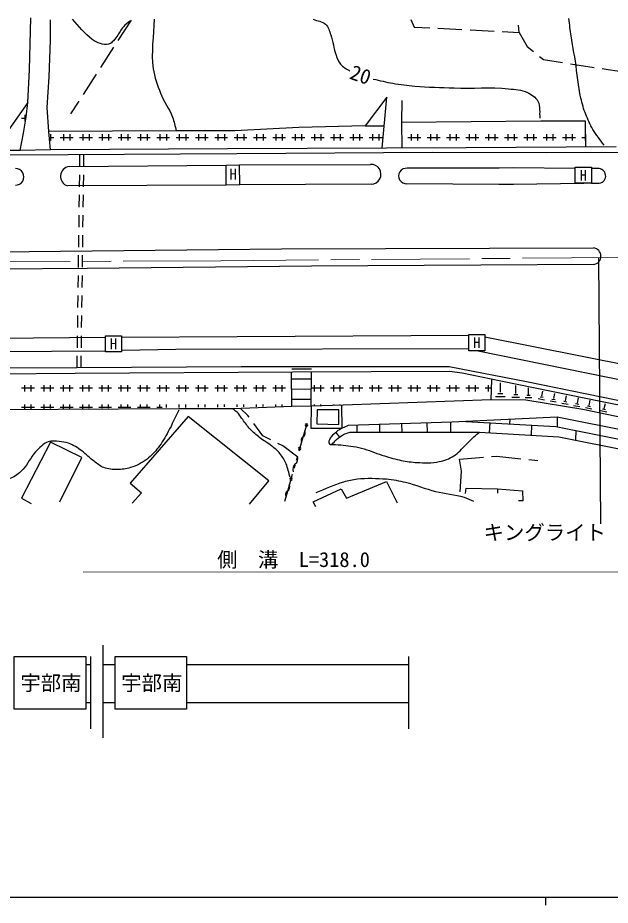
# Model space of a CAD drawing. Units: millimetres, scale not verified. Extents: x 40000 to 680000, y 20000 to 380000.
# Drawn here: x 203317 to 275952, y 204000 to 312903 of the extents above; entities that cross this region are included whole.
import ezdxf
from ezdxf.enums import TextEntityAlignment as Align

# ---------------------------------------------------------------- set-up
doc = ezdxf.new("R2010")
doc.units = ezdxf.units.MM
doc.header["$LTSCALE"] = 1000
doc.linetypes.add('CHAIN', pattern=[18.5, 12, -1.5, 3.5, -1.5])
for name, color, linetype, lineweight in [('M-BGD', 7, 'Continuous', 25), ('M-BMK', 2, 'CHAIN', 13), ('M-STR-HTXT', 7, 'Continuous', 13), ('M-STR-STRC', 7, 'Continuous', 25), ('M-TTL-BAND', 7, 'Continuous', 25)]:
    doc.layers.add(name, color=color, linetype=linetype, lineweight=lineweight)
doc.styles.add('ＭＳ ゴシック', font='')
doc.styles.get('ＭＳ ゴシック').set_extended_font_data('MS Gothic')

msp = doc.modelspace()

# ---------------------------------------------------------------- linework, layer by layer
at = {"layer": 'M-BGD'}
for p, q in [((204757, 306529), (204905, 312903)), ((207319, 310161), (207319, 312638)), ((217207, 312605), (215602, 310117)), ((251508, 312707), (251896, 311764)), ((251896, 311764), (253834, 311663)), ((254820, 311612), (257777, 311460)), ((264771, 311098), (264720, 311988)), ((258763, 311409), (261719, 311256)), ((262705, 311205), (264771, 311098)), ((264771, 311098), (265770, 309377)), ((207170, 305651), (207319, 310161)), ((215067, 309287), (213463, 306799)), ((265770, 309377), (266527, 308768)), ((267295, 308149), (267768, 307768)), ((267768, 307768), (270094, 307410)), ((271070, 307260), (273996, 306810)), ((204545, 302485), (204757, 306529)), ((274972, 306660), (275703, 306547)), ((275703, 306547), (277901, 306230)), ((206916, 301882), (207170, 305651)), ((212928, 305970), (211323, 303482)), ((248551, 303171), (245900, 299636)), ((248005, 296890), (248551, 303171)), ((250413, 302755), (250379, 300086)), ((204545, 302485), (201951, 298801)), ((204344, 300717), (204545, 302485)), ((207128, 298960), (206916, 301882)), ((210788, 302652), (209796, 301114)), ((203775, 300597), (204292, 300597)), ((204005, 298727), (204344, 300717)), ((204170, 300992), (204170, 300203)), ((245900, 299636), (237792, 299449)), ((245900, 299636), (248245, 299653)), ((250379, 300086), (267453, 300256)), ((250379, 300086), (250387, 296898)), ((267453, 300256), (272875, 300239)), ((272875, 300239), (272905, 297036)), ((203603, 296620), (204005, 298727)), ((222748, 299024), (207128, 298960)), ((207319, 296715), (207128, 298960)), ((207328, 298623), (207328, 297834)), ((208907, 298623), (208907, 297834)), ((209697, 298623), (209697, 297834)), ((211276, 298623), (211276, 297834)), ((212066, 298623), (212066, 297834)), ((213645, 298623), (213645, 297834)), ((214434, 298623), (214434, 297834)), ((216013, 298623), (216013, 297834)), ((216803, 298623), (216803, 297834)), ((218382, 298623), (218382, 297834)), ((219172, 298623), (219172, 297834)), ((220751, 298623), (220751, 297834)), ((221540, 298623), (221540, 297834)), ((229922, 299041), (222748, 299024)), ((223119, 298623), (223119, 297834)), ((223909, 298623), (223909, 297834)), ((225488, 298623), (225488, 297834)), ((226277, 298623), (226277, 297834)), ((227857, 298623), (227857, 297834)), ((228646, 298623), (228646, 297834)), ((237792, 299449), (229922, 299041)), ((230225, 298623), (230225, 297834)), ((231015, 298623), (231015, 297834)), ((232594, 298623), (232594, 297834)), ((233383, 298623), (233383, 297834)), ((234963, 298623), (234963, 297834)), ((235752, 298623), (235752, 297834)), ((237331, 298623), (237331, 297834)), ((238121, 298623), (238121, 297834)), ((239700, 298623), (239700, 297834)), ((240489, 298623), (240489, 297834)), ((242069, 298623), (242069, 297834)), ((242858, 298623), (242858, 297834)), ((244437, 298623), (244437, 297834)), ((245227, 298623), (245227, 297834)), ((246806, 298623), (246806, 297834)), ((247595, 298623), (247595, 297834)), ((251543, 298623), (251543, 297834)), ((252333, 298623), (252333, 297834)), ((253912, 298623), (253912, 297834)), ((254701, 298623), (254701, 297834)), ((256281, 298623), (256281, 297834)), ((257070, 298623), (257070, 297834)), ((258649, 298623), (258649, 297834)), ((259439, 298623), (259439, 297834)), ((261018, 298623), (261018, 297834)), ((261807, 298623), (261807, 297834)), ((263386, 298623), (263386, 297834)), ((264176, 298623), (264176, 297834)), ((265755, 298623), (265755, 297834)), ((266545, 298623), (266545, 297834)), ((268124, 298623), (268124, 297834)), ((268913, 298623), (268913, 297834)), ((270492, 298623), (270492, 297834)), ((271282, 298623), (271282, 297834)), ((272861, 298623), (272861, 297834)), ((207190, 298229), (207723, 298229)), ((208513, 298229), (210092, 298229)), ((210881, 298229), (212460, 298229)), ((213250, 298229), (214829, 298229)), ((215619, 298229), (217198, 298229)), ((217987, 298229), (219566, 298229)), ((220356, 298229), (221935, 298229)), ((222724, 298229), (224304, 298229)), ((225093, 298229), (226672, 298229)), ((227462, 298229), (229041, 298229)), ((229830, 298229), (231410, 298229)), ((232199, 298229), (233778, 298229)), ((234568, 298229), (236147, 298229)), ((236936, 298229), (238516, 298229)), ((239305, 298229), (240884, 298229)), ((241674, 298229), (243253, 298229)), ((244042, 298229), (245622, 298229)), ((246411, 298229), (247990, 298229)), ((251148, 298229), (252728, 298229)), ((253517, 298229), (255096, 298229)), ((255886, 298229), (257465, 298229)), ((258254, 298229), (259834, 298229)), ((260623, 298229), (262202, 298229)), ((262992, 298229), (264571, 298229)), ((265360, 298229), (266939, 298229)), ((267729, 298229), (269308, 298229)), ((270098, 298229), (271677, 298229)), ((272466, 298229), (272894, 298229)), ((203603, 296620), (189501, 296535)), ((207319, 296715), (203603, 296620)), ((229022, 296821), (207319, 296715)), ((230155, 296218), (209489, 296069)), ((258284, 296927), (229022, 296821)), ((254145, 296366), (230155, 296218)), ((268098, 296323), (254145, 296366)), ((276684, 297065), (258284, 296927)), ((279490, 296387), (268098, 296323)), ((209489, 296069), (198013, 296006)), ((210901, 296080), (210882, 294611)), ((211390, 296083), (211370, 294614)), ((209616, 294661), (228863, 294820)), ((228852, 292375), (228863, 294820)), ((228863, 294820), (230509, 294868)), ((230509, 294868), (246543, 294905)), ((230525, 292406), (230509, 294868)), ((262328, 294460), (251064, 294428)), ((264107, 294492), (262328, 294460)), ((271664, 294414), (264107, 294492)), ((271664, 294559), (273637, 294559)), ((271664, 292585), (271664, 294559)), ((273637, 294559), (273637, 292585)), ((274398, 294386), (273637, 294394)), ((210869, 293624), (210849, 292144)), ((211357, 293627), (211338, 292147)), ((228852, 292375), (209425, 292269)), ((230525, 292406), (228852, 292375)), ((246628, 292491), (230525, 292406)), ((251022, 292544), (262286, 292491)), ((262286, 292491), (264107, 292480)), ((264107, 292480), (272735, 292585)), ((273637, 292585), (271664, 292585)), ((273637, 292596), (274609, 292607)), ((210836, 291157), (210817, 289676)), ((211325, 291160), (211305, 289680)), ((210804, 288690), (210784, 287209)), ((211292, 288693), (211273, 287213)), ((210771, 286222), (210752, 284742)), ((211260, 286226), (211240, 284745)), ((197736, 284163), (235641, 284537)), ((235641, 284537), (273887, 284656)), ((210739, 283755), (210719, 282275)), ((211227, 283759), (211208, 282278)), ((211844, 282123), (178868, 281852)), ((239313, 282429), (211844, 282123)), ((273895, 282633), (239313, 282429)), ((210706, 281288), (210687, 279808)), ((211195, 281291), (211175, 279811)), ((210673, 278821), (210654, 277341)), ((211162, 278824), (211143, 277344)), ((210641, 276354), (210621, 274874)), ((211130, 276357), (211110, 274877)), ((214073, 273656), (176304, 273333)), ((210608, 273887), (210589, 272406)), ((211097, 273890), (211078, 272410)), ((214076, 271907), (214076, 273881)), ((214076, 273881), (216050, 273881)), ((216050, 273881), (216050, 271907)), ((230196, 273741), (216053, 273648)), ((258619, 273926), (230196, 273741)), ((258619, 274019), (260593, 274019)), ((258619, 272045), (258619, 274019)), ((260593, 274019), (260593, 272045)), ((285896, 268676), (260593, 273718)), ((222708, 272237), (258619, 272335)), ((176278, 271748), (214075, 272050)), ((210576, 271420), (210557, 269951)), ((211065, 271423), (211045, 269954)), ((216050, 271907), (214076, 271907)), ((216062, 272097), (222708, 272237)), ((260593, 272045), (258619, 272045)), ((259763, 272045), (285928, 266700)), ((256200, 270087), (230703, 270070)), ((265702, 268217), (256200, 270087)), ((210340, 269237), (185795, 269033)), ((210561, 269951), (195161, 269849)), ((237044, 269424), (210340, 269237)), ((230703, 270070), (210561, 269951)), ((236912, 265219), (236895, 269418)), ((236931, 269834), (239328, 269821)), ((256234, 269492), (237044, 269424)), ((239300, 265249), (239330, 269430)), ((257815, 269305), (256234, 269492)), ((262541, 268302), (257815, 269305)), ((236898, 268593), (239324, 268580)), ((261355, 266031), (261457, 268512)), ((262482, 266958), (262482, 268113)), ((274983, 265786), (262541, 268302)), ((284400, 264376), (265702, 268217)), ((205354, 267436), (203775, 267436)), ((204170, 267041), (204170, 267831)), ((204960, 267041), (204960, 267831)), ((207723, 267436), (206144, 267436)), ((206539, 267041), (206539, 267831)), ((207328, 267041), (207328, 267831)), ((210092, 267436), (208513, 267436)), ((208907, 267041), (208907, 267831)), ((209697, 267041), (209697, 267831)), ((212460, 267436), (210881, 267436)), ((211276, 267041), (211276, 267831)), ((212066, 267041), (212066, 267831)), ((214829, 267436), (213250, 267436)), ((213645, 267041), (213645, 267831)), ((214434, 267041), (214434, 267831)), ((217198, 267436), (215619, 267436)), ((216013, 267041), (216013, 267831)), ((216803, 267041), (216803, 267831)), ((219566, 267436), (217987, 267436)), ((218382, 267041), (218382, 267831)), ((219172, 267041), (219172, 267831)), ((221935, 267436), (220356, 267436)), ((220751, 267041), (220751, 267831)), ((221540, 267041), (221540, 267831)), ((224304, 267436), (222724, 267436)), ((223119, 267041), (223119, 267831)), ((223909, 267041), (223909, 267831)), ((226672, 267436), (225093, 267436)), ((225488, 267041), (225488, 267831)), ((226277, 267041), (226277, 267831)), ((229041, 267436), (227462, 267436)), ((227857, 267041), (227857, 267831)), ((228646, 267041), (228646, 267831)), ((231410, 267436), (229830, 267436)), ((230225, 267041), (230225, 267831)), ((231015, 267041), (231015, 267831)), ((233778, 267436), (232199, 267436)), ((232594, 267041), (232594, 267831)), ((233383, 267041), (233383, 267831)), ((236147, 267436), (234568, 267436)), ((234963, 267041), (234963, 267831)), ((235752, 267041), (235752, 267831)), ((236903, 267352), (239315, 267340)), ((240884, 267436), (239316, 267436)), ((239700, 267041), (239700, 267831)), ((240489, 267041), (240489, 267831)), ((243253, 267436), (241674, 267436)), ((242069, 267041), (242069, 267831)), ((242858, 267041), (242858, 267831)), ((245622, 267436), (244042, 267436)), ((244437, 267041), (244437, 267831)), ((245227, 267041), (245227, 267831)), ((247990, 267436), (246411, 267436)), ((246806, 267041), (246806, 267831)), ((247595, 267041), (247595, 267831)), ((250359, 267436), (248780, 267436)), ((249175, 267041), (249175, 267831)), ((249964, 267041), (249964, 267831)), ((252728, 267436), (251148, 267436)), ((251543, 267041), (251543, 267831)), ((252333, 267041), (252333, 267831)), ((255096, 267436), (253517, 267436)), ((253912, 267041), (253912, 267831)), ((254701, 267041), (254701, 267831)), ((257465, 267436), (255886, 267436)), ((256281, 267041), (256281, 267831)), ((257070, 267041), (257070, 267831)), ((259834, 267436), (258254, 267436)), ((258649, 267041), (258649, 267831)), ((259439, 267041), (259439, 267831)), ((261413, 267436), (260623, 267436)), ((261018, 267041), (261018, 267831)), ((264365, 266808), (264365, 267764)), ((265940, 266682), (265940, 267472)), ((267578, 266450), (267702, 267090)), ((236908, 266111), (239306, 266099)), ((261355, 266031), (243201, 265368)), ((265604, 265997), (261355, 266031)), ((263066, 266374), (261898, 266374)), ((262774, 266763), (262190, 266763)), ((264849, 266324), (263881, 266324)), ((264607, 266646), (264123, 266646)), ((266340, 266282), (265540, 266282)), ((272574, 264841), (265604, 265997)), ((266140, 266548), (265740, 266548)), ((267888, 265993), (267121, 266140)), ((267746, 266285), (267362, 266359)), ((269338, 265713), (268572, 265861)), ((269195, 266005), (268812, 266079)), ((269029, 266170), (269152, 266809)), ((270644, 265726), (270261, 265800)), ((270477, 265890), (270600, 266529)), ((271925, 265611), (272048, 266249)), ((273371, 265332), (273493, 265969)), ((284723, 263781), (274983, 265786)), ((223088, 264900), (183976, 264713)), ((205354, 265067), (203775, 265067)), ((204170, 264906), (204170, 265462)), ((204960, 264914), (204960, 265462)), ((207723, 265067), (206144, 265067)), ((206539, 264929), (206539, 265462)), ((207328, 264936), (207328, 265462)), ((210092, 265067), (208513, 265067)), ((208907, 264952), (208907, 265462)), ((209697, 264959), (209697, 265462)), ((212460, 265067), (210881, 265067)), ((211276, 264974), (211276, 265462)), ((212066, 264982), (212066, 265462)), ((214829, 265067), (213250, 265067)), ((213645, 264997), (213645, 265462)), ((214434, 265004), (214434, 265462)), ((217198, 265067), (215619, 265067)), ((216013, 265019), (216013, 265462)), ((216803, 265027), (216803, 265462)), ((219566, 265067), (217987, 265067)), ((218382, 265042), (218382, 265462)), ((219172, 265050), (219172, 265462)), ((221035, 265067), (220356, 265067)), ((220751, 265065), (220751, 265462)), ((221540, 265072), (221540, 265462)), ((229667, 264934), (223088, 264900)), ((223119, 265087), (223119, 265462)), ((223909, 265095), (223909, 265462)), ((225488, 265110), (225488, 265462)), ((226277, 265117), (226277, 265462)), ((227857, 265133), (227857, 265462)), ((228646, 265140), (228646, 265462)), ((236912, 265219), (229667, 264934)), ((230225, 265155), (230225, 265462)), ((231530, 264094), (230634, 264972)), ((231015, 265163), (231015, 265462)), ((232594, 265178), (232594, 265462)), ((233383, 265185), (233383, 265462)), ((234963, 265200), (234963, 265462)), ((235752, 265208), (235752, 265462)), ((239300, 265249), (236912, 265219)), ((239300, 265249), (239266, 262542)), ((243201, 265368), (239300, 265249)), ((239700, 265263), (239700, 265462)), ((240014, 264777), (239997, 263060)), ((242666, 264794), (240014, 264777)), ((240489, 265291), (240489, 265462)), ((242069, 265347), (242069, 265462)), ((242674, 263001), (242666, 264794)), ((242858, 265375), (242858, 265462)), ((243098, 262542), (243040, 265364)), ((270786, 265434), (270021, 265581)), ((272233, 265155), (271469, 265302)), ((272091, 265447), (271709, 265520)), ((284642, 262325), (272574, 264841)), ((273679, 264876), (272915, 265023)), ((273537, 265168), (273155, 265241)), ((275516, 264512), (274773, 264668)), ((275382, 264797), (275011, 264875)), ((275222, 264959), (275352, 265574)), ((224210, 263953), (217105, 255811)), ((234103, 256083), (224210, 263953)), ((231672, 263900), (231530, 264094)), ((269463, 263872), (256545, 263294)), ((263624, 263611), (263611, 263071)), ((269463, 263872), (269435, 262722)), ((288705, 260081), (269463, 263872)), ((233361, 261597), (232256, 263105)), ((238743, 263052), (238468, 262088)), ((239266, 262542), (243098, 262542)), ((239997, 263060), (242674, 263001)), ((256545, 263294), (243830, 262886)), ((244878, 262920), (244867, 262069)), ((247648, 263009), (247665, 262063)), ((250370, 263096), (250399, 262057)), ((253468, 263195), (253503, 262050)), ((256349, 263288), (256359, 262044)), ((258245, 263370), (269266, 262756)), ((261173, 263233), (261106, 261970)), ((266291, 262922), (266260, 261682)), ((269266, 262756), (289699, 258676)), ((234337, 261109), (233361, 261597)), ((238468, 262088), (237790, 259716)), ((242321, 262019), (242749, 261423)), ((244442, 262070), (259910, 262036)), ((259910, 262036), (269667, 261492)), ((269667, 261492), (288909, 257651)), ((271730, 262264), (271701, 261086)), ((207314, 260825), (203762, 253958)), ((211173, 258955), (207314, 260825)), ((235803, 260376), (235220, 260668)), ((237643, 258981), (235803, 260376)), ((208470, 253499), (211173, 258955)), ((237573, 258957), (237465, 258577)), ((257462, 258756), (260415, 258974)), ((257734, 257260), (257462, 258756)), ((261399, 259047), (262052, 259096)), ((262052, 259096), (264998, 258797)), ((265979, 258697), (267083, 258586)), ((237302, 258008), (237194, 257628)), ((257564, 254744), (257734, 257260)), ((231723, 253227), (234103, 256083)), ((236977, 256869), (236299, 254497)), ((243626, 253962), (248522, 256002)), ((248522, 256002), (249813, 253384)), ((217105, 255811), (218482, 254587)), ((239513, 253520), (242946, 255084)), ((242946, 255084), (243626, 253962)), ((258210, 254540), (258278, 255186)), ((258278, 255186), (262120, 255084)), ((262120, 255084), (265179, 254846)), ((262120, 255084), (262120, 254574)), ((265179, 254846), (265247, 253622)), ((203762, 253958), (204969, 253295)), ((218482, 254587), (217360, 253346)), ((236299, 254497), (236024, 253533)), ((239853, 252908), (239513, 253520)), ((265247, 253622), (264704, 253622))]:
    msp.add_line(p, q, dxfattribs=at)
for centre, radius, start, end in [((203041, 293375), 1027, 269.40934, 90.59066), ((209790, 293444), 1230, 98.14772, 252.74474), ((246638, 293700), 1209, 269.53556, 94.48355), ((250952, 293488), 947, 83.18177, 274.24357), ((274501, 293496), 896, 276.9335, 96.64445), ((273797, 283644), 1016, 275.52638, 84.9551), ((238713, 262945), 148, 360, 180), ((238713, 262945), 148, 180, 360), ((238580, 261048), 541, 120.65322, 207.45599), ((238028, 261980), 541, 300.65322, 27.45599), ((237885, 260048), 148, 360, 180), ((237885, 260048), 148, 180, 360), ((237927, 257470), 896, 130.65612, 197.45309), ((236759, 258830), 896, 310.65612, 17.45309), ((236811, 256287), 148, 360, 180), ((236811, 256287), 148, 180, 360), ((236678, 254391), 541, 120.65322, 207.45599), ((236126, 255322), 541, 300.65322, 27.45599)]:
    msp.add_arc(centre, radius, start, end, dxfattribs=at)
for points, knots in [([(217054, 312478), (216793, 312251), (216501, 312056), (216272, 311798), (215957, 311442), (215760, 310996), (215473, 310616), (215293, 310377), (215125, 310121), (214895, 309928), (214757, 309812), (214604, 309696), (214428, 309656), (214107, 309582), (213759, 309643), (213442, 309732), (213081, 309834), (212741, 310020), (212439, 310242), (211510, 310927), (210830, 311897), (210025, 312724)], [0, 0, 0, 0, 1, 1, 1, 2, 2, 2, 3, 3, 3, 4, 4, 4, 5, 5, 5, 6, 6, 6, 7, 7, 7, 7]), ([(220020, 312715), (219986, 310693), (219640, 308651), (219918, 306647), (220061, 305616), (220436, 304624), (220819, 303656), (221222, 302638), (221890, 301737), (222281, 300715), (222490, 300169), (222593, 299587), (222748, 299024)], [0, 0, 0, 0, 1, 1, 1, 2, 2, 2, 3, 3, 3, 4, 4, 4, 4]), ([(239551, 312715), (240049, 312512), (240652, 312470), (241047, 312104), (241400, 311776), (241523, 311262), (241693, 310812), (241993, 310011), (242043, 309132), (242339, 308330), (242482, 307940), (242617, 307528), (242882, 307208), (243188, 306841), (243653, 306642), (244038, 306358)], [0, 0, 0, 0, 1, 1, 1, 2, 2, 2, 3, 3, 3, 4, 4, 4, 5, 5, 5, 5]), ([(275195, 297273), (274742, 297913), (274233, 298517), (273836, 299194), (273489, 299784), (273198, 300408), (272952, 301046), (272703, 301692), (272508, 302360), (272357, 303035), (272023, 304528), (271911, 306062), (271677, 307574), (271463, 308952), (271200, 310322), (271014, 311704), (270965, 312066), (270935, 312429), (270895, 312792)], [0, 0, 0, 0, 1, 1, 1, 2, 2, 2, 3, 3, 3, 4, 4, 4, 5, 5, 5, 6, 6, 6, 6]), ([(246894, 305372), (247699, 305202), (248497, 304999), (249308, 304862), (250197, 304712), (251094, 304601), (251993, 304523), (253598, 304382), (255210, 304337), (256821, 304285), (259041, 304213), (261274, 304409), (263484, 304183), (264264, 304103), (265087, 304078), (265796, 303741), (266304, 303499), (266821, 303149), (267087, 302653), (267417, 302040), (267246, 301270), (267325, 300579)], [0, 0, 0, 0, 1, 1, 1, 2, 2, 2, 3, 3, 3, 4, 4, 4, 5, 5, 5, 6, 6, 6, 7, 7, 7, 7]), ([(223054, 264752), (222624, 263873), (222236, 262973), (221763, 262117), (221388, 261440), (221017, 260753), (220539, 260145), (220134, 259632), (219687, 259139), (219162, 258751), (218550, 258300), (217863, 257931), (217139, 257697), (216616, 257528), (216057, 257460), (215507, 257460), (214958, 257460), (214390, 257504), (213875, 257697), (213427, 257866), (213053, 258193), (212669, 258479), (212143, 258871), (211709, 259377), (211173, 259754), (210660, 260115), (210130, 260475), (209541, 260689), (209179, 260821), (208787, 260861), (208402, 260893), (207956, 260930), (207481, 261027), (207059, 260876), (206430, 260650), (205957, 260103), (205496, 259618), (204897, 258989), (204567, 258137), (203966, 257511), (203586, 257115), (203166, 256734), (202674, 256491), (202102, 256208), (201455, 256087), (200821, 256015), (200112, 255934), (199387, 255972), (198679, 256066), (197760, 256188), (196840, 256389), (195977, 256729), (194884, 257158), (193947, 257912), (192900, 258445), (192155, 258825), (191403, 259199), (190622, 259499), (189853, 259795), (189053, 260006), (188260, 260230), (186802, 260641), (185295, 260877), (183857, 261352), (182793, 261704), (181721, 262073), (180747, 262627), (179952, 263079), (179219, 263649), (178554, 264276), (178446, 264378), (178361, 264502), (178265, 264616)], [0, 0, 0, 0, 1, 1, 1, 2, 2, 2, 3, 3, 3, 4, 4, 4, 5, 5, 5, 6, 6, 6, 7, 7, 7, 8, 8, 8, 9, 9, 9, 10, 10, 10, 11, 11, 11, 12, 12, 12, 13, 13, 13, 14, 14, 14, 15, 15, 15, 16, 16, 16, 17, 17, 17, 18, 18, 18, 19, 19, 19, 20, 20, 20, 21, 21, 21, 22, 22, 22, 23, 23, 23, 24, 24, 24, 24]), ([(236704, 256525), (236539, 257074), (236443, 257649), (236211, 258173), (236015, 258615), (235767, 259039), (235463, 259414), (235175, 259769), (234816, 260062), (234460, 260349), (233988, 260730), (233440, 261010), (232964, 261386), (232564, 261702), (232174, 262034), (231825, 262406), (231480, 262774), (231194, 263193), (230890, 263596), (230710, 263836), (230566, 264105), (230363, 264327), (230156, 264554), (229899, 264732), (229667, 264934)], [0, 0, 0, 0, 1, 1, 1, 2, 2, 2, 3, 3, 3, 4, 4, 4, 5, 5, 5, 6, 6, 6, 7, 7, 7, 8, 8, 8, 8]), ([(243830, 262886), (243360, 262631), (242818, 262478), (242419, 262121), (241998, 261744), (241388, 261290), (241450, 260727), (241461, 260636), (241568, 260574), (241654, 260540), (241755, 260501), (241870, 260546), (241977, 260540), (242802, 260501), (243627, 260433), (244442, 260302), (244901, 260229), (245355, 260125), (245802, 259996), (246639, 259756), (247434, 259385), (248267, 259130), (248950, 258920), (249639, 258724), (250340, 258586), (250974, 258461), (251616, 258361), (252261, 258331), (253167, 258288), (254092, 258248), (254981, 258433), (255606, 258563), (256224, 258791), (256765, 259130), (257340, 259488), (257772, 260037), (258261, 260506), (258585, 260817), (258881, 261156), (259213, 261458), (259436, 261662), (259678, 261844), (259910, 262036)], [0, 0, 0, 0, 1, 1, 1, 2, 2, 2, 3, 3, 3, 4, 4, 4, 5, 5, 5, 6, 6, 6, 7, 7, 7, 8, 8, 8, 9, 9, 9, 10, 10, 10, 11, 11, 11, 12, 12, 12, 13, 13, 13, 14, 14, 14, 14]), ([(241813, 260528), (242010, 260730), (242190, 260950), (242402, 261135), (242662, 261362), (242933, 261582), (243235, 261747), (243459, 261869), (243701, 261960), (243949, 262019), (244110, 262057), (244278, 262053), (244442, 262070)], [0, 0, 0, 0, 1, 1, 1, 2, 2, 2, 3, 3, 3, 4, 4, 4, 4]), ([(239887, 254642), (241020, 255084), (242119, 255624), (243286, 255968), (243830, 256128), (244388, 256251), (244952, 256308), (246136, 256427), (247336, 256410), (248522, 256308), (249312, 256240), (250095, 256084), (250867, 255900), (252112, 255603), (253298, 255093), (254539, 254778), (255693, 254485), (256901, 254411), (258040, 254064), (258439, 253943), (258811, 253747), (259196, 253588)], [0, 0, 0, 0, 1, 1, 1, 2, 2, 2, 3, 3, 3, 4, 4, 4, 5, 5, 5, 6, 6, 6, 7, 7, 7, 7])]:
    msp.add_open_spline(points, degree=3, knots=knots, dxfattribs=at)
at = {"layer": 'M-BMK'}
for p, q in [((228205, 283092), (278621, 283500)), ((179251, 282820), (228205, 283092))]:
    msp.add_line(p, q, dxfattribs=at)
at = {"layer": 'M-STR-HTXT'}
msp.add_line((396667, 245036), (211334, 244871), dxfattribs=at)
at = {"layer": 'M-STR-STRC'}
for p, q in [((274524, 283394), (274771, 250792)), ((213743, 235897), (213743, 224547)), ((212250, 234505), (212250, 225636)), ((251210, 234505), (251210, 225636)), ((211660, 233553), (212250, 233553)), ((213743, 233553), (215239, 233553)), ((224023, 233553), (251210, 233553)), ((211660, 228865), (212250, 228865)), ((213743, 228865), (215239, 228865)), ((224023, 228865), (251210, 228865))]:
    msp.add_line(p, q, dxfattribs=at)
for points in [[(202877, 234504), (211660, 234504), (211660, 228055), (202877, 228055)], [(215239, 234504), (224023, 234504), (224023, 228055), (215239, 228055)]]:
    msp.add_lwpolyline(points, close=True, dxfattribs=at)
at = {"layer": 'M-TTL-BAND'}
for p, q in [((40000, 205000), (579000, 205000)), ((268000, 205000), (268000, 204000))]:
    msp.add_line(p, q, dxfattribs=at)

# ---------------------------------------------------------------- texts
at = {"layer": 'M-BGD', "style": 'ＭＳ ゴシック'}
msp.add_text('20', height=1833, rotation=340.88, dxfattribs=at).set_placement((244871, 304523), align=Align.BOTTOM_CENTER)
msp.add_text('H', height=1320, dxfattribs=at).set_placement((229721, 292652), align=Align.BOTTOM_CENTER)
for p in [(272651, 293572), (215063, 272894), (259606, 273032)]:
    msp.add_text('H', height=1320, dxfattribs=at).set_placement(p, align=Align.MIDDLE_CENTER)
at = {"layer": 'M-STR-HTXT', "style": 'ＭＳ ゴシック'}
msp.add_text('側\u3000溝\u3000L=318.0', height=1833, dxfattribs=at).set_placement((237123, 244952), align=Align.BOTTOM_CENTER)
at = {"layer": 'M-STR-STRC', "style": 'ＭＳ ゴシック'}
msp.add_text('キングライト', height=1833, dxfattribs=at).set_placement((275428, 250662), align=Align.TOP_RIGHT)
for p in [(207387, 231279), (219749, 231279)]:
    msp.add_text('宇部南', height=1833, dxfattribs=at).set_placement(p, align=Align.MIDDLE_CENTER)

doc.saveas('drawing.dxf')
